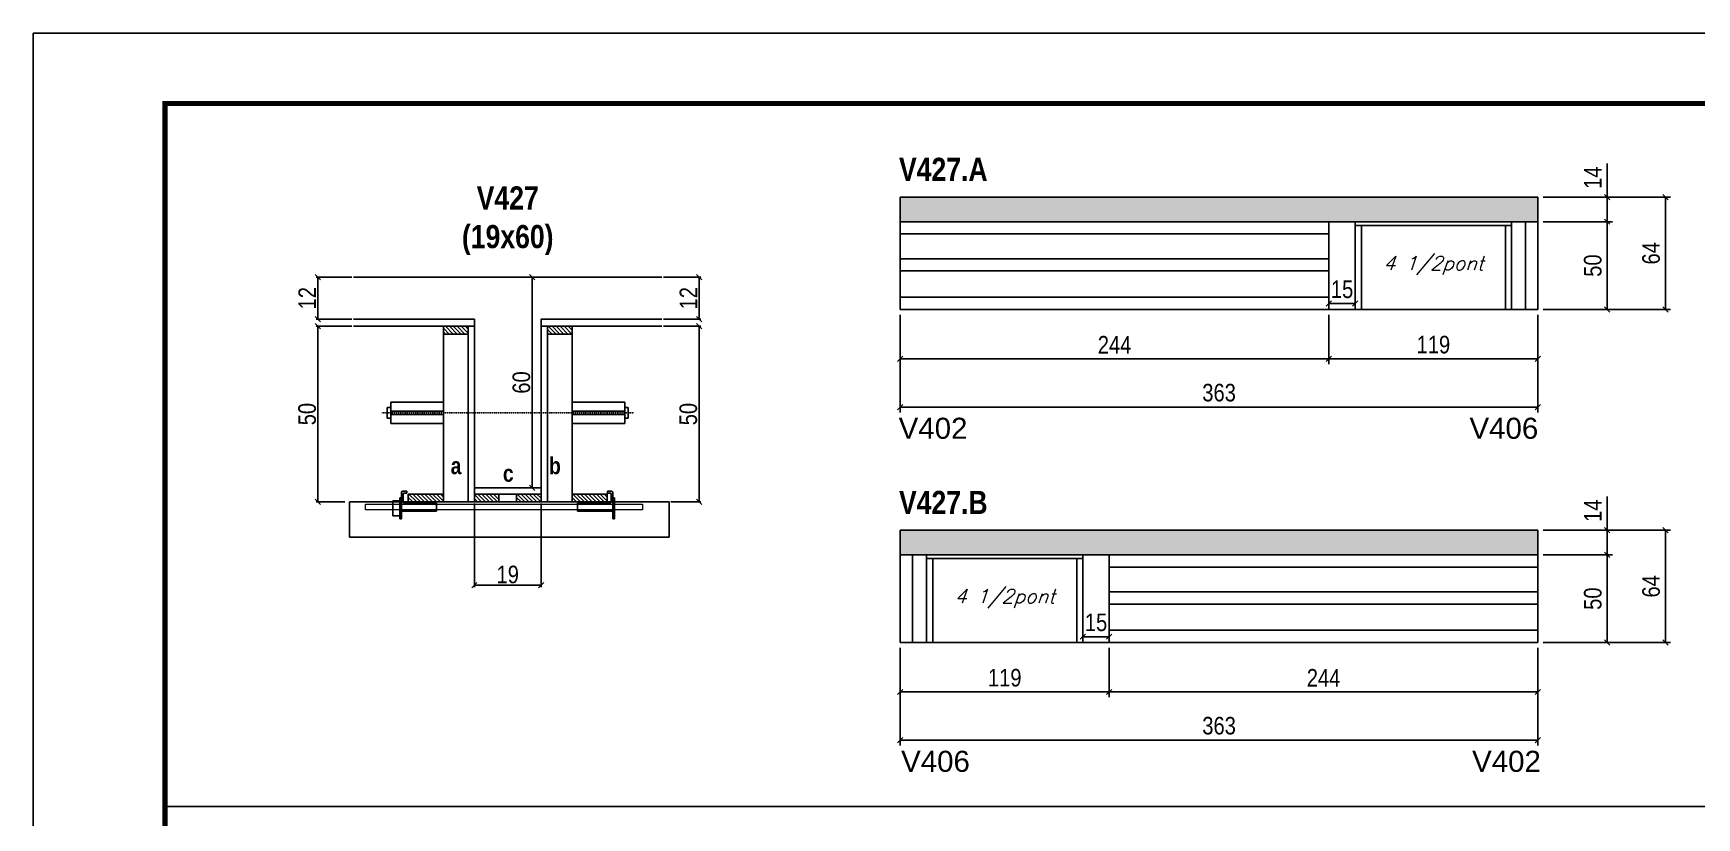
# Model space of a CAD drawing. Extents: x 3309 to 9590, y -2522 to 15424.
# Drawn here: x 8078 to 9025, y 8418 to 8865 of the extents above; entities that cross this region are included whole.
import ezdxf

# ---------------------------------------------------------------- set-up
doc = ezdxf.new("R2010")
doc.units = 0
doc.linetypes.add('DASHED', pattern=[0.75, 0.5, -0.25])
doc.linetypes.add('HIDDEN', pattern=[0.375, 0.25, -0.125])
for name, color, linetype in [('5', 5, 'Continuous'), ('barrote', 251, 'Continuous'), ('COTA', 241, 'Continuous'), ('detalhes', 4, 'Continuous'), ('NOMENCLATURA', 7, 'Continuous'), ('Painéis', 200, 'Continuous'), ('presilha', 1, 'Continuous'), ('SARR_2.2x10', 60, 'Continuous'), ('SARR_2.2x7', 40, 'Continuous'), ('SARR_3.5x7', 81, 'Continuous'), ('SARR_EDITAR', 141, 'Continuous'), ('TENSOR', 3, 'Continuous'), ('texto', 7, 'Continuous')]:
    doc.layers.add(name, color=color, linetype=linetype)
for name, color, linetype, lineweight in [('CONCRETO', 251, 'Continuous', 25), ('Folhas', 255, 'Continuous', 9), ('SARRAFO DE PRESSAO', 251, 'DASHED', 9), ('SCO-___-LAJ', 2, 'Continuous', 0)]:
    doc.layers.add(name, color=color, linetype=linetype, lineweight=lineweight)
doc.layers.add('Laje_Perimetro', color=7, linetype='Continuous', plot=False)
doc.styles.add('COTA TECNICA', font='techl___.ttf', dxfattribs={"height": 10})
doc.styles.add('COTA TECNICA 2X', font='techl___.ttf', dxfattribs={"height": 10})
doc.styles.add('Romans', font='romans.shx')
doc.styles.get("Standard").update_dxf_attribs({"font": 'arial.ttf'})
doc.styles.add('TECNICA', font='techb___.ttf', dxfattribs={"height": 10})
doc.dimstyles.new('PAINEL', dxfattribs={"dimtxt": 10, "dimasz": 3, "dimexe": 3, "dimexo": 3, "dimgap": 3, "dimtad": 1, "dimdec": 1, "dimzin": 12, "dimdsep": 46, "dimtxsty": 'COTA TECNICA', "dimblk1": 'OBLIQUE', "dimblk2": 'OBLIQUE', "dimsah": 1, "dimcen": 0.9, "dimclrd": 4, "dimclre": 4, "dimclrt": 240, "dimadec": 1, "dimazin": 3, "dimtfac": 1, "dimtdec": 1, "dimtmove": 0, "dimatfit": 3, "dimfxl": 1, "dimtolj": 1, "dimtzin": 12, "dimarcsym": 0})
doc.dimstyles.new('SECAO', dxfattribs={"dimscale": 0.333333, "dimtxt": 5, "dimasz": 9, "dimexe": 3, "dimexo": 3, "dimgap": 3, "dimtad": 1, "dimdec": 1, "dimlfac": 0.5, "dimzin": 12, "dimdsep": 46, "dimtxsty": 'COTA TECNICA 2X', "dimblk1": 'OBLIQUE', "dimblk2": 'OBLIQUE', "dimsah": 1, "dimcen": 0.9, "dimclrd": 4, "dimclre": 4, "dimclrt": 240, "dimadec": 1, "dimazin": 3, "dimtfac": 1, "dimtdec": 1, "dimtmove": 0, "dimatfit": 3, "dimfxl": 1, "dimtolj": 1, "dimtzin": 12, "dimarcsym": 0})
pattern_1 = [(135, (41564.4781, -114914.0546), (-1.122532015, -1.122532015), [])]

# ---------------------------------------------------------------- blocks, each defined once
blk = doc.blocks.new('9999999999')
at = {"layer": 'Folhas'}
blk.add_lwpolyline([(98138.98, 34190.21), (99623.98, 34190.21), (99623.98, 35240.21), (98138.98, 35240.21)], close=True, dxfattribs=at)
at = {"layer": 'Folhas', "color": 30, "const_width": 3}
blk.add_lwpolyline([(98213.98, 34230.21), (99583.98, 34230.21), (99583.98, 35200.21), (98213.98, 35200.21)], close=True, dxfattribs=at)
blk = doc.blocks.new('_Oblique')
at = {"color": 0, "linetype": 'ByBlock', "lineweight": -2}
blk.add_line((-0.5, -0.5), (0.5, 0.5), dxfattribs=at)
blk = doc.blocks.new('*D1462')
at = {"layer": 'COTA', "color": 4, "lineweight": -2, "transparency": 16777216}
for p, q in [((8328.94, 8597.12), (8328.94, 8549.64)), ((8366.94, 8597.12), (8366.94, 8549.64)), ((8366.94, 8550.64), (8328.94, 8550.64))]:
    blk.add_line(p, q, dxfattribs=at)
at = {"layer": 'Defpoints', "color": 0, "transparency": 16777216}
for p in [(8328.94, 8598.12), (8366.94, 8598.12), (8328.94, 8550.64)]:
    blk.add_point(p, dxfattribs=at)
at = {"layer": 'COTA', "color": 4, "lineweight": -2, "transparency": 16777216, "xscale": 3, "yscale": 3, "zscale": 3, "rotation": 180}
blk.add_blockref('_Oblique', (8328.94, 8550.64), dxfattribs=at)
at = {"layer": 'COTA', "color": 4, "lineweight": -2, "transparency": 16777216, "xscale": 3, "yscale": 3, "zscale": 3}
blk.add_blockref('_Oblique', (8366.94, 8550.64), dxfattribs=at)
at = {"layer": 'COTA', "color": 240, "transparency": 16777216, "insert": (8347.94, 8556.73), "char_height": 10, "attachment_point": 5, "style": 'COTA TECNICA 2X'}
blk.add_mtext('\\A1;19', dxfattribs=at)
blk = doc.blocks.new('PRESILHA METÁLICA 1')
at = {"layer": 'presilha'}
for p, q in [((6, 15.5), (7.5, 15.5)), ((6, -2.5), (6, 15.5)), ((7.5, 10.6), (7.5, 19.9)), ((7.5, 15.5), (7.5, -2.5)), ((12, 21), (8.6, 21)), ((9, 11.6), (9, 18.9)), ((12, 19.5), (9.6, 19.5)), ((12, 21), (12, 19.5)), ((0, 13), (6, 13)), ((0, 13), (0, 0)), ((6, 0), (0, 0)), ((6, 13), (6, 0)), ((37.5, 4.1), (7.5, 4.1)), ((37.5, 11), (9.6, 11)), ((37.5, 11), (37.5, 4.1)), ((7.5, -2.5), (6, -2.5))]:
    blk.add_line(p, q, dxfattribs=at)
for centre, radius, start, end in [((8.6, 19.9), 1.14, 90, 180), ((9.6, 18.9), 0.57, 90, 180), ((9.6, 11.6), 0.57, 180, 270)]:
    blk.add_arc(centre, radius, start, end, dxfattribs=at)
blk = doc.blocks.new('PRESILHA METÁLICA 2')
at = {"layer": 'presilha'}
for p, q in [((-5.2, 23.5), (-5.2, 22)), ((-5.2, 23.5), (-1.9, 23.5)), ((-5.2, 22), (-2.8, 22)), ((-2.2, 14.1), (-2.2, 21.4)), ((0.8, 18), (-0.8, 18)), ((-0.8, 18), (-0.8, 0)), ((-0.8, 14.6), (-0.8, 22.4)), ((0.8, 0), (0.8, 18)), ((-30.8, 13.5), (-30.8, 6.6)), ((-30.8, 13.5), (-2.8, 13.5)), ((-30.8, 6.6), (-0.8, 6.6)), ((-0.8, 0), (0.8, 0))]:
    blk.add_line(p, q, dxfattribs=at)
for centre, radius, start, end in [((-2.8, 21.4), 0.57, 0, 90), ((-1.9, 22.4), 1.14, 0, 90), ((-2.8, 14.1), 0.57, 270, 0)]:
    blk.add_arc(centre, radius, start, end, dxfattribs=at)
blk = doc.blocks.new('*D1463')
at = {"layer": 'COTA', "color": 4, "lineweight": -2, "transparency": 16777216}
for p, q in [((8259.24, 8698.12), (8238.89, 8698.12)), ((8239.89, 8698.12), (8239.89, 8598.12)), ((8255.13, 8598.12), (8238.89, 8598.12))]:
    blk.add_line(p, q, dxfattribs=at)
at = {"layer": 'Defpoints', "color": 0, "transparency": 16777216}
for p in [(8260.24, 8698.12), (8239.89, 8598.12), (8256.13, 8598.12)]:
    blk.add_point(p, dxfattribs=at)
at = {"layer": 'COTA', "color": 4, "lineweight": -2, "transparency": 16777216, "xscale": 3, "yscale": 3, "zscale": 3}
for p, rotation in [((8239.89, 8698.12), 90), ((8239.89, 8598.12), 270)]:
    blk.add_blockref('_Oblique', p, dxfattribs=dict(at, rotation=rotation))
at = {"layer": 'COTA', "color": 240, "transparency": 16777216, "insert": (8233.78, 8648.12), "char_height": 10, "attachment_point": 5, "rotation": 90, "style": 'COTA TECNICA 2X'}
blk.add_mtext('\\A1;50', dxfattribs=at)
blk = doc.blocks.new('*D1464')
at = {"layer": 'COTA', "color": 4, "lineweight": -2, "transparency": 16777216}
for p, q in [((8436.64, 8698.12), (8457.86, 8698.12)), ((8456.86, 8698.12), (8456.86, 8598.12)), ((8440.75, 8598.12), (8457.86, 8598.12))]:
    blk.add_line(p, q, dxfattribs=at)
at = {"layer": 'Defpoints', "color": 0, "transparency": 16777216}
for p in [(8435.64, 8698.12), (8439.75, 8598.12), (8456.86, 8598.12)]:
    blk.add_point(p, dxfattribs=at)
at = {"layer": 'COTA', "color": 4, "lineweight": -2, "transparency": 16777216, "xscale": 3, "yscale": 3, "zscale": 3}
for p, rotation in [((8456.86, 8698.12), 90), ((8456.86, 8598.12), 270)]:
    blk.add_blockref('_Oblique', p, dxfattribs=dict(at, rotation=rotation))
at = {"layer": 'COTA', "color": 240, "transparency": 16777216, "insert": (8450.75, 8648.12), "char_height": 10, "attachment_point": 5, "rotation": 90, "style": 'COTA TECNICA 2X'}
blk.add_mtext('\\A1;50', dxfattribs=at)
blk = doc.blocks.new('*D1465')
at = {"layer": 'COTA', "color": 4, "lineweight": -2, "transparency": 16777216}
for p, q in [((8365.94, 8726.12), (8360.87, 8726.12)), ((8361.87, 8606.12), (8361.87, 8726.12)), ((8365.94, 8606.12), (8360.87, 8606.12))]:
    blk.add_line(p, q, dxfattribs=at)
at = {"layer": 'Defpoints', "color": 0, "transparency": 16777216}
for p in [(8361.87, 8726.12), (8366.94, 8726.12), (8366.94, 8606.12)]:
    blk.add_point(p, dxfattribs=at)
at = {"layer": 'COTA', "color": 4, "lineweight": -2, "transparency": 16777216, "xscale": 3, "yscale": 3, "zscale": 3}
for p, rotation in [((8361.87, 8726.12), 90), ((8361.87, 8606.12), 270)]:
    blk.add_blockref('_Oblique', p, dxfattribs=dict(at, rotation=rotation))
at = {"layer": 'COTA', "color": 240, "transparency": 16777216, "insert": (8355.76, 8666.12), "char_height": 10, "attachment_point": 5, "rotation": 90, "style": 'COTA TECNICA 2X'}
blk.add_mtext('\\A1;60', dxfattribs=at)
blk = doc.blocks.new('*D1466')
at = {"layer": 'COTA', "color": 4, "lineweight": -2, "transparency": 16777216}
for p, q in [((8436.64, 8726.12), (8457.86, 8726.12)), ((8456.86, 8702.12), (8456.86, 8726.12)), ((8436.64, 8702.12), (8457.86, 8702.12))]:
    blk.add_line(p, q, dxfattribs=at)
at = {"layer": 'Defpoints', "color": 0, "transparency": 16777216}
for p in [(8435.64, 8726.12), (8456.86, 8726.12), (8435.64, 8702.12)]:
    blk.add_point(p, dxfattribs=at)
at = {"layer": 'COTA', "color": 4, "lineweight": -2, "transparency": 16777216, "xscale": 3, "yscale": 3, "zscale": 3}
for p, rotation in [((8456.86, 8726.12), 90), ((8456.86, 8702.12), 270)]:
    blk.add_blockref('_Oblique', p, dxfattribs=dict(at, rotation=rotation))
at = {"layer": 'COTA', "color": 240, "transparency": 16777216, "insert": (8450.8, 8714.12), "char_height": 10, "attachment_point": 5, "rotation": 90, "style": 'COTA TECNICA 2X'}
blk.add_mtext('\\A1;12', dxfattribs=at)
blk = doc.blocks.new('*D1467')
at = {"layer": 'COTA', "color": 4, "lineweight": -2, "transparency": 16777216}
for p, q in [((8259.24, 8726.12), (8238.89, 8726.12)), ((8239.89, 8702.12), (8239.89, 8726.12)), ((8259.24, 8702.12), (8238.89, 8702.12))]:
    blk.add_line(p, q, dxfattribs=at)
at = {"layer": 'Defpoints', "color": 0, "transparency": 16777216}
for p in [(8239.89, 8726.12), (8260.24, 8726.12), (8260.24, 8702.12)]:
    blk.add_point(p, dxfattribs=at)
at = {"layer": 'COTA', "color": 4, "lineweight": -2, "transparency": 16777216, "xscale": 3, "yscale": 3, "zscale": 3}
for p, rotation in [((8239.89, 8726.12), 90), ((8239.89, 8702.12), 270)]:
    blk.add_blockref('_Oblique', p, dxfattribs=dict(at, rotation=rotation))
at = {"layer": 'COTA', "color": 240, "transparency": 16777216, "insert": (8233.83, 8714.12), "char_height": 10, "attachment_point": 5, "rotation": 90, "style": 'COTA TECNICA 2X'}
blk.add_mtext('\\A1;12', dxfattribs=at)
blk = doc.blocks.new('*D1469')
at = {"layer": 'COTA', "color": 4, "lineweight": -2, "transparency": 16777216}
for p, q in [((8571.37, 8704.69), (8571.37, 8676.53)), ((8815.37, 8704.69), (8815.37, 8676.53)), ((8571.37, 8679.53), (8815.37, 8679.53))]:
    blk.add_line(p, q, dxfattribs=at)
at = {"layer": 'Defpoints', "color": 0, "transparency": 16777216}
for p in [(8571.37, 8707.69, 0), (8815.37, 8707.69, 0), (8815.37, 8679.53)]:
    blk.add_point(p, dxfattribs=at)
at = {"layer": 'COTA', "color": 4, "lineweight": -2, "transparency": 16777216, "xscale": 3, "yscale": 3, "zscale": 3, "rotation": 180}
blk.add_blockref('_Oblique', (8571.37, 8679.53), dxfattribs=at)
at = {"layer": 'COTA', "color": 4, "lineweight": -2, "transparency": 16777216, "xscale": 3, "yscale": 3, "zscale": 3}
blk.add_blockref('_Oblique', (8815.37, 8679.53), dxfattribs=at)
at = {"layer": 'COTA', "color": 240, "transparency": 16777216, "insert": (8693.37, 8687.61), "char_height": 10, "attachment_point": 5, "style": 'COTA TECNICA'}
blk.add_mtext('\\A1;244', dxfattribs=at)
blk = doc.blocks.new('*D1470')
at = {"layer": 'COTA', "color": 4, "lineweight": -2, "transparency": 16777216}
for p, q in [((8815.37, 8704.69), (8815.37, 8676.53)), ((8934.32, 8704.69), (8934.32, 8676.53)), ((8815.37, 8679.53), (8934.32, 8679.53))]:
    blk.add_line(p, q, dxfattribs=at)
at = {"layer": 'Defpoints', "color": 0, "transparency": 16777216}
for p in [(8815.37, 8707.69, 0), (8934.32, 8707.69, 0), (8934.32, 8679.53)]:
    blk.add_point(p, dxfattribs=at)
at = {"layer": 'COTA', "color": 4, "lineweight": -2, "transparency": 16777216, "xscale": 3, "yscale": 3, "zscale": 3, "rotation": 180}
blk.add_blockref('_Oblique', (8815.37, 8679.53), dxfattribs=at)
at = {"layer": 'COTA', "color": 4, "lineweight": -2, "transparency": 16777216, "xscale": 3, "yscale": 3, "zscale": 3}
blk.add_blockref('_Oblique', (8934.32, 8679.53), dxfattribs=at)
at = {"layer": 'COTA', "color": 240, "transparency": 16777216, "insert": (8874.85, 8687.62), "char_height": 10, "attachment_point": 5, "style": 'COTA TECNICA'}
blk.add_mtext('\\A1;119', dxfattribs=at)
blk = doc.blocks.new('*D1468')
at = {"layer": 'COTA', "color": 4, "lineweight": -2, "transparency": 16777216}
for p, q in [((8571.37, 8704.69), (8571.37, 8649.06)), ((8934.32, 8704.69), (8934.32, 8649.06)), ((8571.37, 8652.06), (8934.32, 8652.06))]:
    blk.add_line(p, q, dxfattribs=at)
at = {"layer": 'Defpoints', "color": 0, "transparency": 16777216}
for p in [(8571.37, 8707.69), (8934.32, 8707.69, 0), (8934.32, 8652.06)]:
    blk.add_point(p, dxfattribs=at)
at = {"layer": 'COTA', "color": 4, "lineweight": -2, "transparency": 16777216, "xscale": 3, "yscale": 3, "zscale": 3, "rotation": 180}
blk.add_blockref('_Oblique', (8571.37, 8652.06), dxfattribs=at)
at = {"layer": 'COTA', "color": 4, "lineweight": -2, "transparency": 16777216, "xscale": 3, "yscale": 3, "zscale": 3}
blk.add_blockref('_Oblique', (8934.32, 8652.06), dxfattribs=at)
at = {"layer": 'COTA', "color": 240, "transparency": 16777216, "insert": (8752.85, 8660.28), "char_height": 10, "attachment_point": 5, "style": 'COTA TECNICA'}
blk.add_mtext('\\A1;363', dxfattribs=at)
blk = doc.blocks.new('*D1471')
at = {"layer": 'COTA', "color": 4, "lineweight": -2, "transparency": 16777216}
for p, q in [((8937.32, 8757.69), (8976.71, 8757.69)), ((8973.71, 8707.69), (8973.71, 8757.69)), ((8937.32, 8707.69), (8976.71, 8707.69))]:
    blk.add_line(p, q, dxfattribs=at)
at = {"layer": 'Defpoints', "color": 0, "transparency": 16777216}
for p in [(8934.32, 8757.69), (8973.71, 8757.69), (8934.32, 8707.69)]:
    blk.add_point(p, dxfattribs=at)
at = {"layer": 'COTA', "color": 4, "lineweight": -2, "transparency": 16777216, "xscale": 3, "yscale": 3, "zscale": 3}
for p, rotation in [((8973.71, 8757.69), 90), ((8973.71, 8707.69), 270)]:
    blk.add_blockref('_Oblique', p, dxfattribs=dict(at, rotation=rotation))
at = {"layer": 'COTA', "color": 240, "transparency": 16777216, "insert": (8965.6, 8732.69), "char_height": 10, "attachment_point": 5, "rotation": 90, "style": 'COTA TECNICA'}
blk.add_mtext('\\A1;50', dxfattribs=at)
blk = doc.blocks.new('*D1472')
at = {"layer": 'COTA', "color": 4, "lineweight": -2, "transparency": 16777216}
for p, q in [((8973.71, 8771.69), (8973.71, 8790.81)), ((8937.32, 8771.69), (8976.71, 8771.69)), ((8973.71, 8757.69), (8973.71, 8771.69)), ((8937.32, 8757.69), (8976.71, 8757.69))]:
    blk.add_line(p, q, dxfattribs=at)
at = {"layer": 'Defpoints', "color": 0, "transparency": 16777216}
for p in [(8934.32, 8771.69), (8973.71, 8771.69), (8934.32, 8757.69)]:
    blk.add_point(p, dxfattribs=at)
at = {"layer": 'COTA', "color": 4, "lineweight": -2, "transparency": 16777216, "xscale": 3, "yscale": 3, "zscale": 3}
for p, rotation in [((8973.71, 8771.69), 90), ((8973.71, 8757.69), 270)]:
    blk.add_blockref('_Oblique', p, dxfattribs=dict(at, rotation=rotation))
at = {"layer": 'COTA', "color": 240, "transparency": 16777216, "insert": (8965.64, 8782.75), "char_height": 10, "attachment_point": 5, "rotation": 90, "style": 'COTA TECNICA'}
blk.add_mtext('\\A1;14', dxfattribs=at)
blk = doc.blocks.new('*D1473')
at = {"layer": 'COTA', "color": 4, "lineweight": -2, "transparency": 16777216}
for p, q in [((8937.32, 8771.69), (9009.89, 8771.69)), ((9006.89, 8707.69), (9006.89, 8771.69)), ((8937.32, 8707.69), (9009.89, 8707.69))]:
    blk.add_line(p, q, dxfattribs=at)
at = {"layer": 'Defpoints', "color": 0, "transparency": 16777216}
for p in [(8934.32, 8771.69), (9006.89, 8771.69), (8934.32, 8707.69)]:
    blk.add_point(p, dxfattribs=at)
at = {"layer": 'COTA', "color": 4, "lineweight": -2, "transparency": 16777216, "xscale": 3, "yscale": 3, "zscale": 3}
for p, rotation in [((9006.89, 8771.69), 90), ((9006.89, 8707.69), 270)]:
    blk.add_blockref('_Oblique', p, dxfattribs=dict(at, rotation=rotation))
at = {"layer": 'COTA', "color": 240, "transparency": 16777216, "insert": (8998.79, 8739.69), "char_height": 10, "attachment_point": 5, "rotation": 90, "style": 'COTA TECNICA'}
blk.add_mtext('\\A1;64', dxfattribs=at)
blk = doc.blocks.new('*D1474')
at = {"layer": 'COTA', "color": 4, "lineweight": -2, "transparency": 16777216}
for p, q in [((8815.37, 8710.69), (8815.37, 8714.03)), ((8830.37, 8710.69), (8830.37, 8714.03)), ((8815.37, 8711.03), (8830.37, 8711.03))]:
    blk.add_line(p, q, dxfattribs=at)
at = {"layer": 'Defpoints', "color": 0, "transparency": 16777216}
for p in [(8815.37, 8707.69), (8830.37, 8711.03), (8830.37, 8707.69)]:
    blk.add_point(p, dxfattribs=at)
at = {"layer": 'COTA', "color": 4, "lineweight": -2, "transparency": 16777216, "xscale": 3, "yscale": 3, "zscale": 3, "rotation": 180}
blk.add_blockref('_Oblique', (8815.37, 8711.03), dxfattribs=at)
at = {"layer": 'COTA', "color": 4, "lineweight": -2, "transparency": 16777216, "xscale": 3, "yscale": 3, "zscale": 3}
blk.add_blockref('_Oblique', (8830.37, 8711.03), dxfattribs=at)
at = {"layer": 'COTA', "color": 240, "transparency": 16777216, "insert": (8822.87, 8719.14), "char_height": 10, "attachment_point": 5, "style": 'COTA TECNICA'}
blk.add_mtext('\\A1;15', dxfattribs=at)
blk = doc.blocks.new('*D1476')
at = {"layer": 'COTA', "color": 4, "lineweight": -2, "transparency": 16777216}
for p, q in [((8690.32, 8515.04), (8690.32, 8486.88)), ((8934.32, 8515.04), (8934.32, 8486.88)), ((8934.32, 8489.88), (8690.32, 8489.88))]:
    blk.add_line(p, q, dxfattribs=at)
at = {"layer": 'Defpoints', "color": 0, "transparency": 16777216}
for p in [(8690.32, 8518.04, 0), (8934.32, 8518.04, 0), (8690.32, 8489.88)]:
    blk.add_point(p, dxfattribs=at)
at = {"layer": 'COTA', "color": 4, "lineweight": -2, "transparency": 16777216, "xscale": 3, "yscale": 3, "zscale": 3, "rotation": 180}
blk.add_blockref('_Oblique', (8690.32, 8489.88), dxfattribs=at)
at = {"layer": 'COTA', "color": 4, "lineweight": -2, "transparency": 16777216, "xscale": 3, "yscale": 3, "zscale": 3}
blk.add_blockref('_Oblique', (8934.32, 8489.88), dxfattribs=at)
at = {"layer": 'COTA', "color": 240, "transparency": 16777216, "insert": (8812.32, 8497.95), "char_height": 10, "attachment_point": 5, "style": 'COTA TECNICA'}
blk.add_mtext('\\A1;244', dxfattribs=at)
blk = doc.blocks.new('*D1477')
at = {"layer": 'COTA', "color": 4, "lineweight": -2, "transparency": 16777216}
for p, q in [((8571.37, 8515.04), (8571.37, 8486.88)), ((8690.32, 8515.04), (8690.32, 8486.88)), ((8690.32, 8489.88), (8571.37, 8489.88))]:
    blk.add_line(p, q, dxfattribs=at)
at = {"layer": 'Defpoints', "color": 0, "transparency": 16777216}
for p in [(8571.37, 8518.04, 0), (8690.32, 8518.04, 0), (8571.37, 8489.88)]:
    blk.add_point(p, dxfattribs=at)
at = {"layer": 'COTA', "color": 4, "lineweight": -2, "transparency": 16777216, "xscale": 3, "yscale": 3, "zscale": 3, "rotation": 180}
blk.add_blockref('_Oblique', (8571.37, 8489.88), dxfattribs=at)
at = {"layer": 'COTA', "color": 4, "lineweight": -2, "transparency": 16777216, "xscale": 3, "yscale": 3, "zscale": 3}
blk.add_blockref('_Oblique', (8690.32, 8489.88), dxfattribs=at)
at = {"layer": 'COTA', "color": 240, "transparency": 16777216, "insert": (8630.85, 8497.97), "char_height": 10, "attachment_point": 5, "style": 'COTA TECNICA'}
blk.add_mtext('\\A1;119', dxfattribs=at)
blk = doc.blocks.new('*D1475')
at = {"layer": 'COTA', "color": 4, "lineweight": -2, "transparency": 16777216}
for p, q in [((8571.37, 8515.04), (8571.37, 8459.41)), ((8934.32, 8515.04), (8934.32, 8459.41)), ((8934.32, 8462.41), (8571.37, 8462.41))]:
    blk.add_line(p, q, dxfattribs=at)
at = {"layer": 'Defpoints', "color": 0, "transparency": 16777216}
for p in [(8571.37, 8518.04, 0), (8934.32, 8518.04), (8571.37, 8462.41)]:
    blk.add_point(p, dxfattribs=at)
at = {"layer": 'COTA', "color": 4, "lineweight": -2, "transparency": 16777216, "xscale": 3, "yscale": 3, "zscale": 3, "rotation": 180}
blk.add_blockref('_Oblique', (8571.37, 8462.41), dxfattribs=at)
at = {"layer": 'COTA', "color": 4, "lineweight": -2, "transparency": 16777216, "xscale": 3, "yscale": 3, "zscale": 3}
blk.add_blockref('_Oblique', (8934.32, 8462.41), dxfattribs=at)
at = {"layer": 'COTA', "color": 240, "transparency": 16777216, "insert": (8752.85, 8470.63), "char_height": 10, "attachment_point": 5, "style": 'COTA TECNICA'}
blk.add_mtext('\\A1;363', dxfattribs=at)
blk = doc.blocks.new('*D1478')
at = {"layer": 'COTA', "color": 4, "lineweight": -2, "transparency": 16777216}
for p, q in [((8675.32, 8521.04), (8675.32, 8524.38)), ((8690.32, 8521.04), (8690.32, 8524.38)), ((8690.32, 8521.38), (8675.32, 8521.38))]:
    blk.add_line(p, q, dxfattribs=at)
at = {"layer": 'Defpoints', "color": 0, "transparency": 16777216}
for p in [(8675.32, 8521.38), (8675.32, 8518.04), (8690.32, 8518.04)]:
    blk.add_point(p, dxfattribs=at)
at = {"layer": 'COTA', "color": 4, "lineweight": -2, "transparency": 16777216, "xscale": 3, "yscale": 3, "zscale": 3, "rotation": 180}
blk.add_blockref('_Oblique', (8675.32, 8521.38), dxfattribs=at)
at = {"layer": 'COTA', "color": 4, "lineweight": -2, "transparency": 16777216, "xscale": 3, "yscale": 3, "zscale": 3}
blk.add_blockref('_Oblique', (8690.32, 8521.38), dxfattribs=at)
at = {"layer": 'COTA', "color": 240, "transparency": 16777216, "insert": (8682.82, 8529.49), "char_height": 10, "attachment_point": 5, "style": 'COTA TECNICA'}
blk.add_mtext('\\A1;15', dxfattribs=at)
blk = doc.blocks.new('*D1480')
at = {"layer": 'COTA', "color": 4, "lineweight": -2, "transparency": 16777216}
for p, q in [((8937.32, 8568.04), (8976.71, 8568.04)), ((8973.71, 8518.04), (8973.71, 8568.04)), ((8937.32, 8518.04), (8976.71, 8518.04))]:
    blk.add_line(p, q, dxfattribs=at)
at = {"layer": 'Defpoints', "color": 0, "transparency": 16777216}
for p in [(8934.32, 8568.04), (8973.71, 8568.04), (8934.32, 8518.04)]:
    blk.add_point(p, dxfattribs=at)
at = {"layer": 'COTA', "color": 4, "lineweight": -2, "transparency": 16777216, "xscale": 3, "yscale": 3, "zscale": 3}
for p, rotation in [((8973.71, 8568.04), 90), ((8973.71, 8518.04), 270)]:
    blk.add_blockref('_Oblique', p, dxfattribs=dict(at, rotation=rotation))
at = {"layer": 'COTA', "color": 240, "transparency": 16777216, "insert": (8965.6, 8543.04), "char_height": 10, "attachment_point": 5, "rotation": 90, "style": 'COTA TECNICA'}
blk.add_mtext('\\A1;50', dxfattribs=at)
blk = doc.blocks.new('*D1481')
at = {"layer": 'COTA', "color": 4, "lineweight": -2, "transparency": 16777216}
for p, q in [((8973.71, 8582.04), (8973.71, 8601.15)), ((8937.32, 8582.04), (8976.71, 8582.04)), ((8973.71, 8568.04), (8973.71, 8582.04)), ((8937.32, 8568.04), (8976.71, 8568.04))]:
    blk.add_line(p, q, dxfattribs=at)
at = {"layer": 'Defpoints', "color": 0, "transparency": 16777216}
for p in [(8934.32, 8582.04), (8973.71, 8582.04), (8934.32, 8568.04)]:
    blk.add_point(p, dxfattribs=at)
at = {"layer": 'COTA', "color": 4, "lineweight": -2, "transparency": 16777216, "xscale": 3, "yscale": 3, "zscale": 3}
for p, rotation in [((8973.71, 8582.04), 90), ((8973.71, 8568.04), 270)]:
    blk.add_blockref('_Oblique', p, dxfattribs=dict(at, rotation=rotation))
at = {"layer": 'COTA', "color": 240, "transparency": 16777216, "insert": (8965.64, 8593.1), "char_height": 10, "attachment_point": 5, "rotation": 90, "style": 'COTA TECNICA'}
blk.add_mtext('\\A1;14', dxfattribs=at)
blk = doc.blocks.new('*D1479')
at = {"layer": 'COTA', "color": 4, "lineweight": -2, "transparency": 16777216}
for p, q in [((8937.32, 8582.04), (9009.89, 8582.04)), ((9006.89, 8518.04), (9006.89, 8582.04)), ((8937.32, 8518.04), (9009.89, 8518.04))]:
    blk.add_line(p, q, dxfattribs=at)
at = {"layer": 'Defpoints', "color": 0, "transparency": 16777216}
for p in [(8934.32, 8582.04), (9006.89, 8582.04), (8934.32, 8518.04)]:
    blk.add_point(p, dxfattribs=at)
at = {"layer": 'COTA', "color": 4, "lineweight": -2, "transparency": 16777216, "xscale": 3, "yscale": 3, "zscale": 3}
for p, rotation in [((9006.89, 8582.04), 90), ((9006.89, 8518.04), 270)]:
    blk.add_blockref('_Oblique', p, dxfattribs=dict(at, rotation=rotation))
at = {"layer": 'COTA', "color": 240, "transparency": 16777216, "insert": (8998.79, 8550.04), "char_height": 10, "attachment_point": 5, "rotation": 90, "style": 'COTA TECNICA'}
blk.add_mtext('\\A1;64', dxfattribs=at)

msp = doc.modelspace()

# ---------------------------------------------------------------- hatches: boundary and pattern name
at = {"layer": 'COTA'}
h = msp.add_hatch(dxfattribs=at)
h.set_pattern_fill('AR-CONC', color=256, scale=0.03)
h.paths.add_polyline_path([(8571.37, 8771.69), (8571.37, 8757.69), (8934.32, 8757.69), (8934.32, 8771.69)])
h = msp.add_hatch(dxfattribs=at)
h.set_pattern_fill('AR-CONC', color=256, scale=0.03)
h.set_pattern_definition([(50, (0, -189.6547), (5.46554, -0.4781726), [0.5715, -6.2865]), (355, (0, -189.6547), (-1.0573026, 5.7317054), [0.4572, -5.0292175]), (100.451445, (0.4555, -189.6945), (4.4082374, 5.2535326), [0.4857003, -5.3427073]), (46.1842, (0, -188.131), (8.1323712, -1.26127), [0.85725, -9.42975]), (96.63556, (0.678, -188.236), (7.122124, 7.4227837), [0.7285507, -8.014068]), (351.18415, (0, -188.131), (7.122124, 7.422784), [0.685799, -7.543792]), (21, (0.762, -188.5117), (4.5484317, -3.067956), [0.5715, -6.2865]), (326, (0.762, -188.5117), (1.8540609, 5.525639), [0.4572, -5.0292]), (71.451445, (1.141, -188.7674), (6.4024926, 2.457683), [0.4857003, -5.3426981]), (37.5, (0, -189.6547), (0.0926581, 2.53665117), [0, -4.96824, 0, -5.1054, 0, -5.04825]), (7.5, (0, -189.6547), (2.0045899, 3.00541724), [0, -2.91084, 0, -4.85394, 0, -1.92405]), (327.5, (-1.6993, -189.6547), (4.06771786, -0.17186232), [0, -1.905, 0, -5.9436, 0, -7.8867]), (317.5, (-2.4613, -189.6547), (4.4438754, 0.7627947), [0, -2.4765, 0, -3.94716, 0, -5.6007])])
h.paths.add_polyline_path([(8571.37, 8582.04), (8571.37, 8568.04), (8934.32, 8568.04), (8934.32, 8582.04)])
at = {"layer": 'SARR_2.2x10'}
h = msp.add_hatch(dxfattribs=at)
h.set_pattern_fill('ANSI31', color=256, scale=0.5, angle=90)
h.set_pattern_definition([(135, (41484.8781, -114914.0546), (-1.122532015, -1.122532015), [])])
h.paths.add_polyline_path([(8291.34, 8602.52), (8291.34, 8598.12), (8311.34, 8598.12), (8311.34, 8602.52)])
h = msp.add_hatch(dxfattribs=at)
h.set_pattern_fill('ANSI31', color=256, scale=0.5, angle=90)
h.set_pattern_definition([(135, (41578.0781, -114914.0546), (-1.122532015, -1.122532015), [])])
h.paths.add_polyline_path([(8384.54, 8602.52), (8384.54, 8598.12), (8404.54, 8598.12), (8404.54, 8602.52)])
at = {"layer": 'SARR_2.2x7'}
h = msp.add_hatch(dxfattribs=at)
h.set_pattern_fill('ANSI31', color=256, scale=0.5, angle=90)
h.set_pattern_definition([(135, (41498.8781, -114818.4546), (-1.122532015, -1.122532015), [])])
h.paths.add_polyline_path([(8325.34, 8698.12), (8325.34, 8693.72), (8311.34, 8693.72), (8311.34, 8698.12)])
h = msp.add_hatch(dxfattribs=at)
h.set_pattern_fill('ANSI31', color=256, scale=0.5, angle=90)
h.set_pattern_definition([(135, (41478.8781, -114818.4546), (-1.122532015, -1.122532015), [])])
h.paths.add_polyline_path([(8370.54, 8698.12), (8370.54, 8693.72), (8384.54, 8693.72), (8384.54, 8698.12)])
h = msp.add_hatch(dxfattribs=at)
h.set_pattern_fill('ANSI31', color=256, scale=0.5, angle=90)
h.set_pattern_definition(pattern_1)
h.paths.add_polyline_path([(8342.94, 8598.12), (8342.94, 8602.52), (8328.94, 8602.52), (8328.94, 8598.12)])
h = msp.add_hatch(dxfattribs=at)
h.set_pattern_fill('ANSI31', color=256, scale=0.5, angle=90)
h.set_pattern_definition(pattern_1)
h.paths.add_polyline_path([(8352.94, 8602.52), (8352.94, 8598.12), (8366.94, 8598.12), (8366.94, 8602.52)])

# ---------------------------------------------------------------- linework, layer by layer
at = {"ltscale": 3}
for p, q in [((8281.34, 8654.84), (8281.34, 8642.84)), ((8281.34, 8654.84), (8311.34, 8654.84)), ((8414.54, 8654.84), (8384.54, 8654.84)), ((8414.54, 8654.84), (8414.54, 8642.84)), ((8279.34, 8651.84), (8279.34, 8645.84)), ((8281.34, 8651.84), (8279.34, 8651.84)), ((8281.34, 8645.84), (8279.34, 8645.84)), ((8311.34, 8649.84), (8281.34, 8649.84)), ((8311.34, 8647.84), (8281.34, 8647.84)), ((8384.54, 8649.84), (8414.54, 8649.84)), ((8384.54, 8647.84), (8414.54, 8647.84)), ((8416.54, 8651.84), (8414.54, 8651.84)), ((8414.54, 8645.84), (8416.54, 8645.84)), ((8416.54, 8651.84), (8416.54, 8645.84)), ((8281.34, 8642.84), (8311.34, 8642.84)), ((8414.54, 8642.84), (8384.54, 8642.84))]:
    msp.add_line(p, q, dxfattribs=at)
at = {"layer": 'barrote'}
msp.add_lwpolyline([(8257.88, 8578.12), (8439.8, 8578.12), (8439.8, 8598.12), (8257.88, 8598.12)], close=True, dxfattribs=at)
at = {"layer": 'CONCRETO', "linetype": 'Continuous'}
msp.add_line((8435.64, 8726.12), (8260.24, 8726.12), dxfattribs=at)
at = {"layer": 'COTA'}
for p, q in [((8571.37, 8757.69), (8571.37, 8771.69)), ((8571.37, 8771.69), (8934.32, 8771.69)), ((8934.32, 8771.69), (8934.32, 8757.69)), ((8934.32, 8582.04), (8571.37, 8582.04)), ((8571.37, 8582.04), (8571.37, 8568.04)), ((8934.32, 8568.04), (8934.32, 8582.04)), ((8152.87, 8424.73), (9522.87, 8424.73))]:
    msp.add_line(p, q, dxfattribs=at)
at = {"layer": 'detalhes', "color": 250}
msp.add_line((8257.88, 8578.12), (8257.88, 8598.12), dxfattribs=at)
at = {"layer": 'Laje_Perimetro'}
msp.add_lwpolyline([(9562.87, 8864.98), (8077.87, 8864.98), (8077.87, 7814.98), (9562.87, 7814.98)], close=True, dxfattribs=at)
at = {"layer": 'Painéis', "linetype": 'ByBlock'}
for p, q in [((8571.37, 8707.69), (8571.37, 8757.69)), ((8571.37, 8757.69), (8934.32, 8757.69)), ((8815.37, 8757.69), (8815.37, 8707.69)), ((8934.32, 8757.69), (8934.32, 8707.69)), ((8571.37, 8707.69), (8934.32, 8707.69)), ((8934.32, 8568.04), (8571.37, 8568.04)), ((8571.37, 8568.04), (8571.37, 8518.04)), ((8690.32, 8568.04), (8690.32, 8518.04)), ((8934.32, 8518.04), (8934.32, 8568.04)), ((8934.32, 8518.04), (8571.37, 8518.04))]:
    msp.add_line(p, q, dxfattribs=at)
at = {"layer": 'Painéis', "linetype": 'Continuous', "elevation": 0}
for points in [[(8260.24, 8698.12), (8328.94, 8698.12), (8328.94, 8702.12), (8260.24, 8702.12)], [(8435.64, 8698.12), (8366.94, 8698.12), (8366.94, 8702.12), (8435.64, 8702.12)]]:
    msp.add_lwpolyline(points, dxfattribs=at)
at = {"layer": 'Painéis', "linetype": 'Continuous'}
for points in [[(8325.34, 8598.12), (8325.34, 8698.12), (8328.94, 8698.12), (8328.94, 8598.12)], [(8370.54, 8598.12), (8370.54, 8698.12), (8366.94, 8698.12), (8366.94, 8598.12)], [(8366.94, 8606.12), (8328.94, 8606.12), (8328.94, 8602.52), (8366.94, 8602.52)]]:
    msp.add_lwpolyline(points, close=True, dxfattribs=at)
at = {"layer": 'SARR_2.2x10'}
for points in [[(8291.34, 8602.52), (8311.34, 8602.52), (8311.34, 8598.12), (8291.34, 8598.12)], [(8384.54, 8602.52), (8404.54, 8602.52), (8404.54, 8598.12), (8384.54, 8598.12)]]:
    msp.add_lwpolyline(points, close=True, dxfattribs=at)
at = {"layer": 'SARR_2.2x7', "linetype": 'Continuous'}
for p, q in [((8571.37, 8750.69), (8815.37, 8750.69)), ((8830.37, 8755.49), (8919.32, 8755.49)), ((8927.32, 8707.69), (8927.32, 8757.69)), ((8571.37, 8736.62), (8815.37, 8736.62)), ((8571.37, 8729.62), (8815.37, 8729.62)), ((8571.37, 8714.69), (8815.37, 8714.69)), ((8578.37, 8518.04), (8578.37, 8568.04)), ((8675.32, 8565.84), (8586.37, 8565.84)), ((8934.32, 8561.04), (8690.32, 8561.04)), ((8934.32, 8546.96), (8690.32, 8546.96)), ((8934.32, 8539.96), (8690.32, 8539.96)), ((8934.32, 8525.04), (8690.32, 8525.04))]:
    msp.add_line(p, q, dxfattribs=at)
at = {"layer": 'SARR_2.2x7', "elevation": 0}
for points in [[(8311.34, 8698.12), (8325.34, 8698.12), (8325.34, 8693.72), (8311.34, 8693.72)], [(8384.54, 8698.12), (8370.54, 8698.12), (8370.54, 8693.72), (8384.54, 8693.72)]]:
    msp.add_lwpolyline(points, close=True, dxfattribs=at)
at = {"layer": 'SARR_2.2x7'}
for points in [[(8328.94, 8602.52), (8342.94, 8602.52), (8342.94, 8598.12), (8328.94, 8598.12)], [(8366.94, 8602.52), (8352.94, 8602.52), (8352.94, 8598.12), (8366.94, 8598.12)]]:
    msp.add_lwpolyline(points, close=True, dxfattribs=at)
at = {"layer": 'SARR_3.5x7'}
for p, q in [((8833.87, 8755.49), (8833.87, 8707.69)), ((8915.82, 8755.49), (8915.82, 8707.69)), ((8919.32, 8757.69), (8919.32, 8707.69)), ((8586.37, 8568.04), (8586.37, 8518.04)), ((8589.87, 8565.84), (8589.87, 8518.04)), ((8671.82, 8565.84), (8671.82, 8518.04))]:
    msp.add_line(p, q, dxfattribs=at)
for points in [[(8325.34, 8693.72), (8311.34, 8693.72), (8311.34, 8598.12), (8325.34, 8598.12)], [(8370.54, 8693.72), (8384.54, 8693.72), (8384.54, 8598.12), (8370.54, 8598.12)]]:
    msp.add_lwpolyline(points, close=True, dxfattribs=at)
at = {"layer": 'SARR_EDITAR'}
for p, q in [((8830.37, 8757.69), (8830.37, 8707.69)), ((8675.32, 8568.04), (8675.32, 8518.04))]:
    msp.add_line(p, q, dxfattribs=at)
at = {"layer": 'SCO-___-LAJ', "color": 1}
msp.add_lwpolyline([(8266.89, 8596.78), (8424.72, 8596.78), (8424.72, 8593.58), (8266.89, 8593.58)], close=True, dxfattribs=at)
at = {"layer": 'TENSOR', "linetype": 'HIDDEN', "ltscale": 0.5}
msp.add_line((8276.34, 8648.84), (8419.84, 8648.84), dxfattribs=at)

# ---------------------------------------------------------------- block references
at = {"layer": 'presilha', "xscale": 0.6666666666666666, "yscale": 0.6666666666666666, "zscale": 0.6666666666666666}
for name, p in [('PRESILHA METÁLICA 1', (8282.47, 8590.15)), ('PRESILHA METÁLICA 2', (8408.22, 8588.48))]:
    msp.add_blockref(name, p, dxfattribs=at)
at = {"layer": 'SARRAFO DE PRESSAO', "color": 6, "linetype": 'ByBlock'}
msp.add_blockref('9999999999', (-90061.11, -26375.22), dxfattribs=at)

# ---------------------------------------------------------------- texts
at = {"layer": '5', "linetype": 'Continuous'}
for s, rotation, p in [('V402', 0.00004, (8570.47, 8634.05, 0)), ('V406', 0.00004, (8895.39, 8634.05, 0)), ('V406', 359.99996, (8571.85, 8444.4, 0)), ('V402', 359.99996, (8896.88, 8444.4, 0))]:
    msp.add_text(s, height=12, rotation=rotation, dxfattribs=at).set_placement(p)
at = {"layer": 'detalhes', "style": 'TECNICA'}
for s, p in [('a', (8315.47, 8613.91)), ('c', (8345.18, 8609.59)), ('b', (8371.44, 8613.9))]:
    msp.add_text(s, height=9.6, dxfattribs=at).set_placement(p)
at = {"layer": 'NOMENCLATURA', "style": 'TECNICA'}
for s, p in [('V427.A', (8570.65, 8780.88)), ('V427.B', (8570.65, 8591.22))]:
    msp.add_text(s, height=13.2, dxfattribs=at).set_placement(p)
at = {"layer": 'NOMENCLATURA', "insert": (8347.94, 8777.81), "char_height": 13.2, "attachment_point": 2, "style": 'TECNICA'}
msp.add_mtext_dynamic_manual_height_columns('V427\\P(19x60)', width=300.2766, gutter_width=1, heights=[0], dxfattribs=at)
at = {"layer": 'texto', "color": 2, "char_height": 8, "attachment_point": 5, "style": 'Romans'}
for insert in [(8874.85, 8732.69), (8630.85, 8543.04)]:
    msp.add_mtext('{\\Q19;\\C256;4 1/2pont}', dxfattribs=dict(at, insert=insert))

# ---------------------------------------------------------------- dimensions: what is measured, and where the dimension line sits
at = {"layer": 'COTA'}
for base, p1, p2, angle, dimstyle, picture, middle in [((8973.71, 8771.69), (8934.32, 8757.69), (8934.32, 8771.69), 90, 'PAINEL', '*D1472', (8965.64, 8782.75)), ((9006.89, 8771.69), (8934.32, 8707.69), (8934.32, 8771.69), 90, 'PAINEL', '*D1473', (8998.79, 8739.69)), ((8973.71, 8757.69), (8934.32, 8707.69), (8934.32, 8757.69), 90, 'PAINEL', '*D1471', (8965.6, 8732.69)), ((8239.89, 8726.12), (8260.24, 8702.12), (8260.24, 8726.12), 90, 'SECAO', '*D1467', (8233.83, 8714.12)), ((8361.87, 8726.12), (8366.94, 8606.12), (8366.94, 8726.12), 90, 'SECAO', '*D1465', (8355.76, 8666.12)), ((8456.86, 8726.12), (8435.64, 8702.12), (8435.64, 8726.12), 90, 'SECAO', '*D1466', (8450.8, 8714.12)), ((8239.89, 8598.12, 0), (8260.24, 8698.12), (8256.13, 8598.12, 0), 90, 'SECAO', '*D1463', (8233.78, 8648.12, 0)), ((8456.86, 8598.12, 0), (8435.64, 8698.12), (8439.75, 8598.12, 0), 90, 'SECAO', '*D1464', (8450.75, 8648.12, 0)), ((8973.71, 8582.04), (8934.32, 8568.04), (8934.32, 8582.04), 90, 'PAINEL', '*D1481', (8965.64, 8593.1)), ((9006.89, 8582.04), (8934.32, 8518.04), (8934.32, 8582.04), 90, 'PAINEL', '*D1479', (8998.79, 8550.04)), ((8973.71, 8568.04), (8934.32, 8518.04), (8934.32, 8568.04), 90, 'PAINEL', '*D1480', (8965.6, 8543.04)), ((8571.37027108, 8462.40986048, 0), (8934.32027108, 8518.03723089, 0), (8571.37027108, 8518.03723089), 180, 'PAINEL', '*D1475', (8752.84527108, 8470.62915873, 0)), ((8690.32, 8489.88, 0), (8934.32, 8518.04), (8690.32, 8518.04), 180, 'PAINEL', '*D1476', (8812.32, 8497.95, 0))]:
    dim = msp.add_linear_dim(base=base, p1=p1, p2=p2, angle=angle, dimstyle=dimstyle, dxfattribs=at)
    dim.commit()
    dim.dimension.update_dxf_attribs({"geometry": picture, "text_midpoint": middle})
dim = msp.add_linear_dim(base=(8830.37, 8711.03), p1=(8815.37, 8707.69), p2=(8830.37, 8707.69), dimstyle='PAINEL', dxfattribs=at)
dim.commit()
dim.dimension.update_dxf_attribs({"geometry": '*D1474', "text_midpoint": (8822.87, 8711.03), "dimtype": 160})
for base, p1, p2, picture, middle in [((8815.37, 8679.53, 0), (8571.37, 8707.69), (8815.37, 8707.69), '*D1469', (8693.37, 8687.61, 0)), ((8934.32027108, 8652.06454814, 0), (8571.37027108, 8707.69191854, 0), (8934.32027108, 8707.69191854), '*D1468', (8752.84527108, 8660.28384638, 0))]:
    dim = msp.add_linear_dim(base=base, p1=p1, p2=p2, dimstyle='PAINEL', dxfattribs=at)
    dim.commit()
    dim.dimension.update_dxf_attribs({"geometry": picture, "text_midpoint": middle})
dim = msp.add_linear_dim(base=(8934.32027108, 8679.53269655, 0), p1=(8815.37027108, 8707.69191854), p2=(8934.32027108, 8707.69191854), dimstyle='PAINEL', override={"dimtmove": 1}, dxfattribs=at)
dim.commit()
dim.dimension.update_dxf_attribs({"geometry": '*D1470', "text_midpoint": (8874.84527108, 8687.62041585, 0)})
for base, p1, p2, dimstyle, picture, middle in [((8328.94, 8550.64), (8366.94, 8598.12), (8328.94, 8598.12), 'SECAO', '*D1462', (8347.94, 8550.64)), ((8675.32, 8521.38), (8690.32, 8518.04), (8675.32, 8518.04), 'PAINEL', '*D1478', (8682.82, 8521.38))]:
    dim = msp.add_linear_dim(base=base, p1=p1, p2=p2, angle=180, dimstyle=dimstyle, dxfattribs=at)
    dim.commit()
    dim.dimension.update_dxf_attribs({"geometry": picture, "text_midpoint": middle, "dimtype": 160})
dim = msp.add_linear_dim(base=(8571.37027108, 8489.8780089, 0), p1=(8690.32027108, 8518.03723089), p2=(8571.37027108, 8518.03723089), angle=180, dimstyle='PAINEL', override={"dimtmove": 1}, dxfattribs=at)
dim.commit()
dim.dimension.update_dxf_attribs({"geometry": '*D1477', "text_midpoint": (8630.84527108, 8497.9657282, 0)})

doc.saveas('drawing.dxf')
